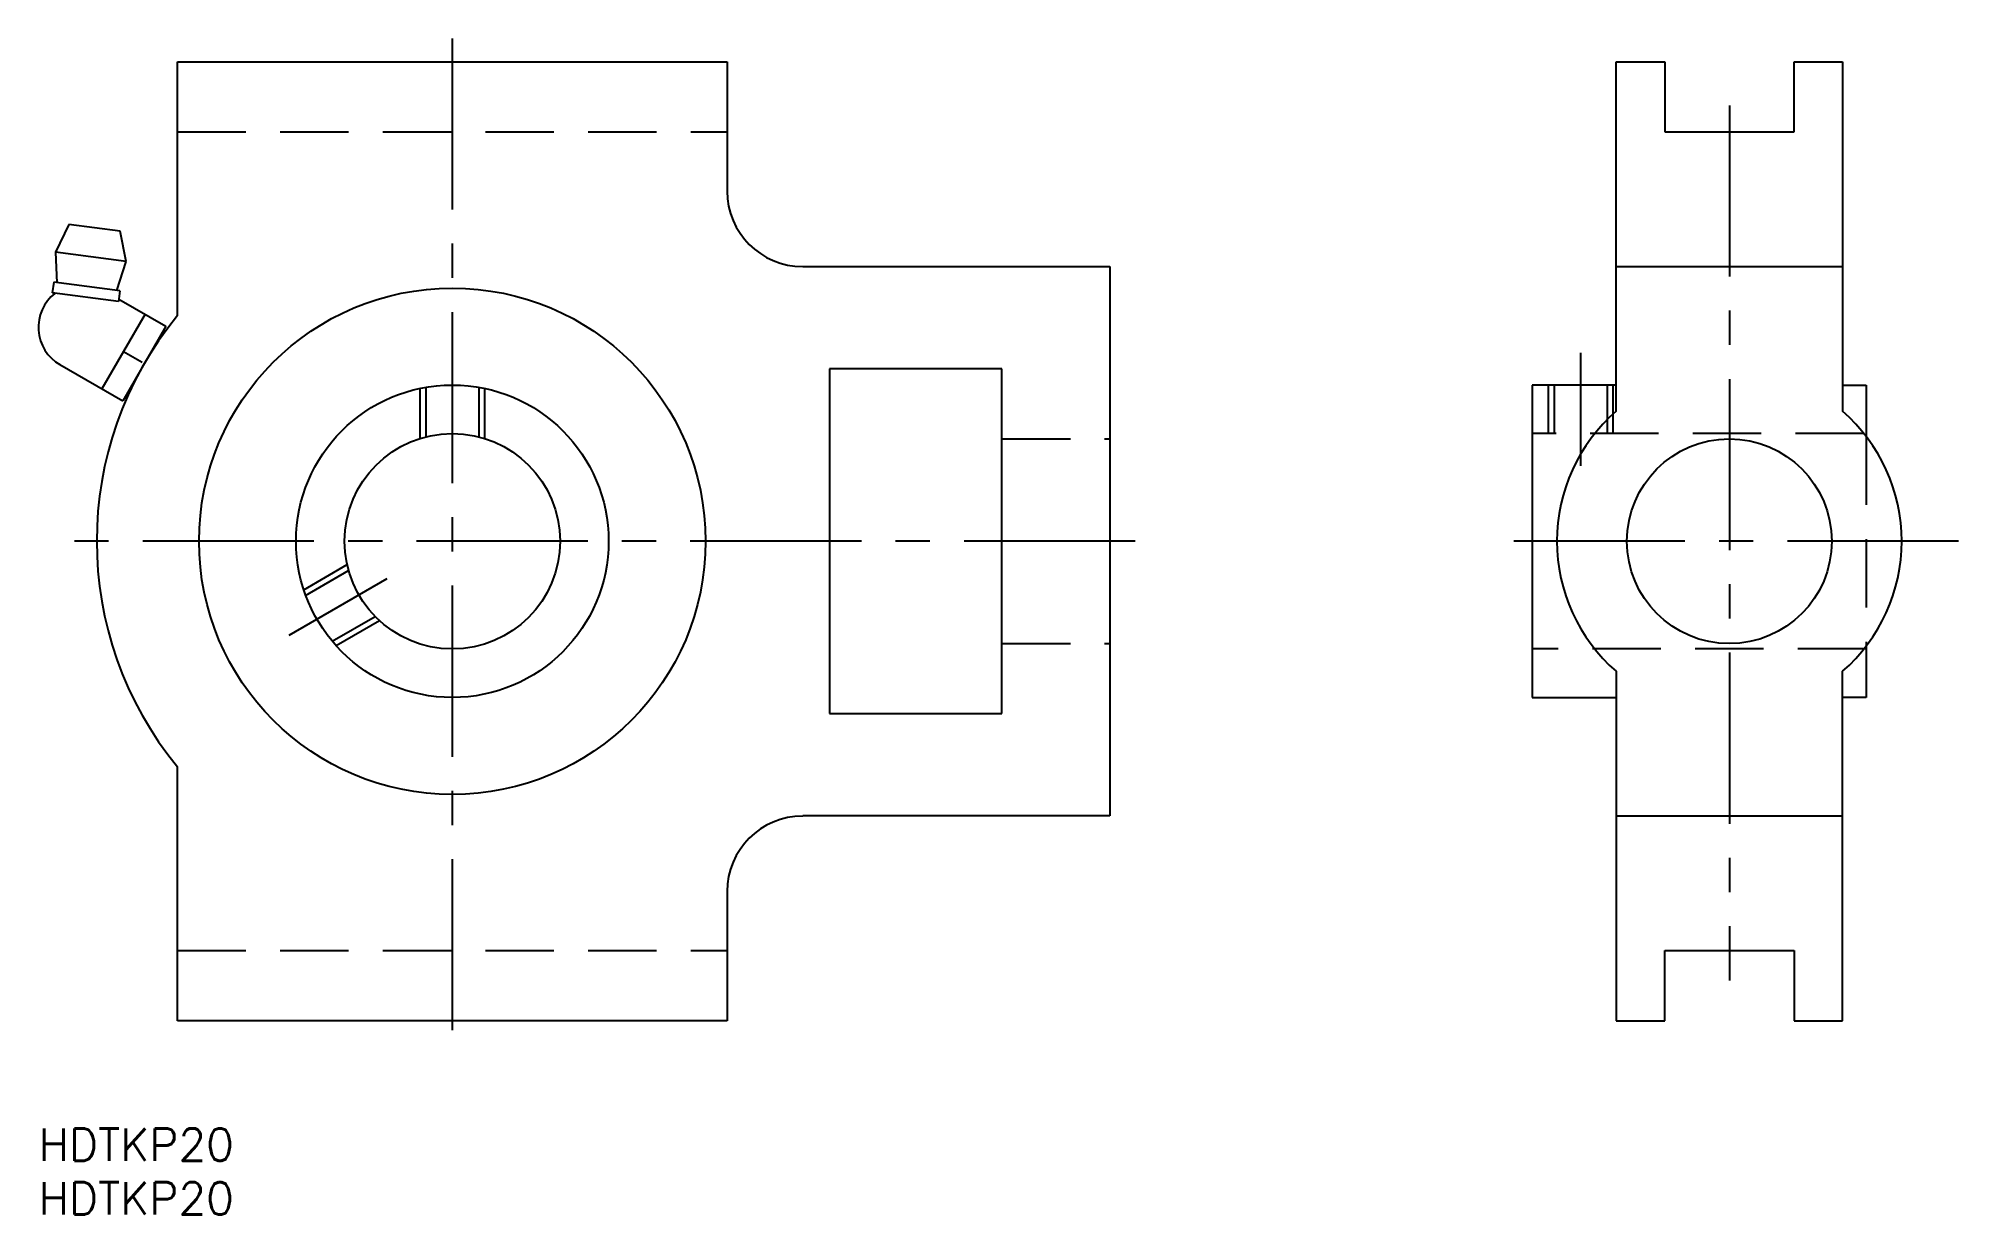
# Model space of a CAD drawing. Extents: x 0 to 178, y -8 to 101.
import ezdxf

# ---------------------------------------------------------------- set-up
doc = ezdxf.new("R2010")
doc.units = 0
doc.header["$LTSCALE"] = 0.5
doc.linetypes.add('CENTER', pattern=[50.8, 31.75, -6.35, 6.35, -6.35])
doc.linetypes.add('DASHED', pattern=[19.05, 12.7, -6.35])
for name, color, linetype in [('MSM_CENTER', 1, 'CENTER'), ('MSM_CONTINUOUS', 7, 'CONTINUOUS'), ('MSM_DASHED', 4, 'DASHED'), ('MSM_PART_NUMBER', 7, 'CONTINUOUS')]:
    doc.layers.add(name, color=color, linetype=linetype)
doc.styles.get("Standard").update_dxf_attribs({"font": 'txt.shx', "height": 1, "bigfont": 'bigfont.shx'})

# ---------------------------------------------------------------- blocks, each defined once
blk = doc.blocks.new('*U2')
at = {"layer": 'MSM_PART_NUMBER'}
blk.add_text('HDTKP20', height=3, dxfattribs=at).set_placement((0, -3))
blk = doc.blocks.new('*U3')
at = {"layer": 'MSM_PART_NUMBER'}
blk.add_text('HDTKP20', height=3, dxfattribs=at).set_placement((0, -8))

msp = doc.modelspace()

# ---------------------------------------------------------------- linework, layer by layer
at = {"layer": 'MSM_CENTER'}
for p, q in [((38.4, 101.18), (38.4, 6.85)), ((156.9, 94.96), (156.9, 13.74)), ((143.1, 72), (143.1, 61.5)), ((101.76, 54.5), (2.25, 54.5)), ((178.17, 54.5), (135.62, 54.5)), ((32.33, 51), (23.24, 45.75))]:
    msp.add_line(p, q, dxfattribs=at)
at = {"layer": 'MSM_CONTINUOUS'}
for p, q in [((12.9, 99), (63.9, 99)), ((12.9, 75.45), (12.9, 99)), ((63.9, 99), (63.9, 87.01)), ((146.4, 99), (150.9, 99)), ((146.4, 66.57), (146.4, 99)), ((150.9, 99), (150.9, 92.5)), ((162.9, 99), (167.4, 99)), ((162.9, 92.5), (162.9, 99)), ((167.4, 99), (167.4, 66.57)), ((150.9, 92.5), (162.9, 92.5)), ((2.82, 83.9), (1.58, 81.34)), ((7.58, 83.27), (2.82, 83.9)), ((8.12, 80.48), (7.58, 83.27)), ((1.58, 81.34), (1.71, 78.5)), ((8.12, 80.48), (1.58, 81.34)), ((7.26, 77.77), (8.12, 80.48)), ((1.41, 78.54), (1.28, 77.55)), ((7.56, 77.73), (1.41, 78.54)), ((70.91, 80), (99.4, 80)), ((99.4, 80), (99.4, 29)), ((146.4, 80), (167.4, 80)), ((7.43, 76.74), (1.28, 77.55)), ((7.56, 77.73), (7.43, 76.74)), ((7.46, 76.98), (11.82, 74.46)), ((9.89, 75.58), (5.89, 68.65)), ((11.82, 74.46), (7.82, 67.54)), ((7.89, 72.11), (9.62, 71.11)), ((1.99, 70.9), (7.82, 67.54)), ((73.4, 70.5), (73.4, 38.5)), ((89.4, 70.5), (73.4, 70.5)), ((89.4, 38.5), (89.4, 70.5)), ((138.6, 69), (138.6, 40)), ((146.4, 69), (138.6, 69)), ((167.4, 69), (169.6, 69)), ((169.6, 69), (169.6, 64.23)), ((169.6, 44.77), (169.6, 40)), ((146.4, 42.43), (146.4, 10)), ((167.4, 10), (167.4, 42.43)), ((138.6, 40), (146.4, 40)), ((169.6, 40), (167.4, 40)), ((73.4, 38.5), (89.4, 38.5)), ((12.9, 10), (12.9, 33.55)), ((99.4, 29), (70.91, 29)), ((146.4, 29), (167.4, 29)), ((63.9, 21.98), (63.9, 10)), ((150.9, 16.5), (162.9, 16.5)), ((150.9, 10), (150.9, 16.5)), ((162.9, 16.5), (162.9, 10)), ((63.9, 10), (12.9, 10)), ((146.4, 10), (150.9, 10)), ((162.9, 10), (167.4, 10))]:
    msp.add_line(p, q, dxfattribs=at)
for centre, radius in [((38.4, 54.5), 23.5), ((38.4, 54.5), 14.5), ((38.4, 54.5), 10), ((156.9, 54.5), 9.5)]:
    msp.add_circle(centre, radius, dxfattribs=at)
for centre, radius, start, end in [((70.91, 87.01), 7.01, 180, 270), ((3.99, 74.36), 4, 128.073, 240.0002), ((38.4, 54.5), 33, 140.5994, 219.4006), ((156.9, 54.5), 16, 131.0145, 228.9855), ((156.9, 54.5), 16, 311.0145, 48.9855), ((70.91, 21.98), 7.01, 90, 180)]:
    msp.add_arc(centre, radius, start, end, dxfattribs=at)
at = {"layer": 'MSM_DASHED'}
for p, q in [((12.9, 92.5), (63.9, 92.5)), ((35.4, 68.69), (35.4, 64.04)), ((35.94, 68.79), (35.94, 64.19)), ((40.86, 68.79), (40.86, 64.19)), ((41.4, 68.69), (41.4, 64.04)), ((140.1, 69), (140.1, 64.5)), ((140.64, 69), (140.64, 64.5)), ((145.56, 69), (145.56, 64.5)), ((146.1, 69), (146.1, 64.5)), ((169.39, 64.5), (138.6, 64.5)), ((169.6, 64.23), (169.6, 44.77)), ((89.4, 64), (99.4, 64)), ((24.61, 50), (28.64, 52.33)), ((24.79, 49.48), (28.77, 51.78)), ((27.25, 45.23), (31.23, 47.52)), ((27.61, 44.81), (31.64, 47.13)), ((89.4, 45), (99.4, 45)), ((169.6, 44.5), (138.6, 44.5)), ((12.9, 16.5), (63.9, 16.5))]:
    msp.add_line(p, q, dxfattribs=at)

# ---------------------------------------------------------------- block references
at = {"layer": 'MSM_CONTINUOUS'}
for name in ['*U2', '*U3']:
    msp.add_blockref(name, (0, 0), dxfattribs=at)

doc.saveas('drawing.dxf')
